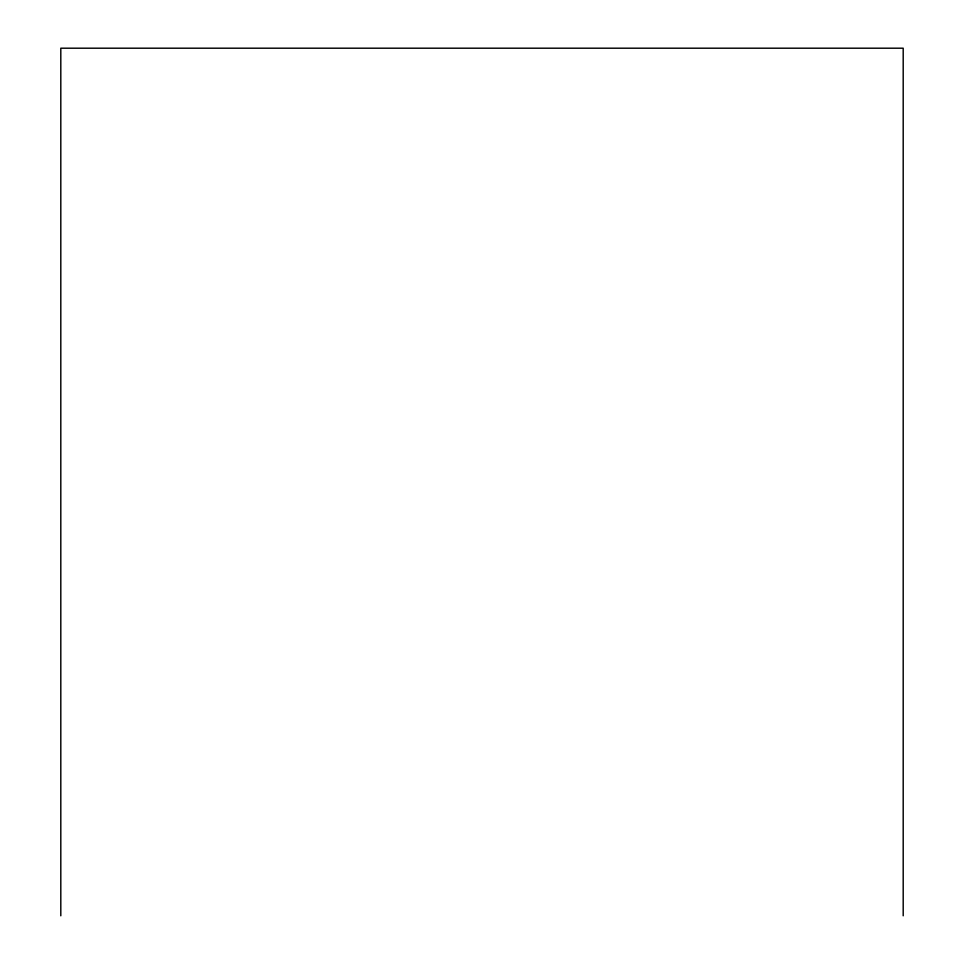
<?xml version="1.0" encoding="UTF-8"?>
<svg xmlns="http://www.w3.org/2000/svg" width="964" height="964" viewBox="0 0 964 964"><rect width="100%" height="100%" fill="white"/><g stroke="black" fill="none" stroke-linecap="round" stroke-linejoin="round"><path stroke-width="1.45" d="M903.196 915.8L903.196 48.2L60.804 48.2L60.804 915.8"/></g></svg>
